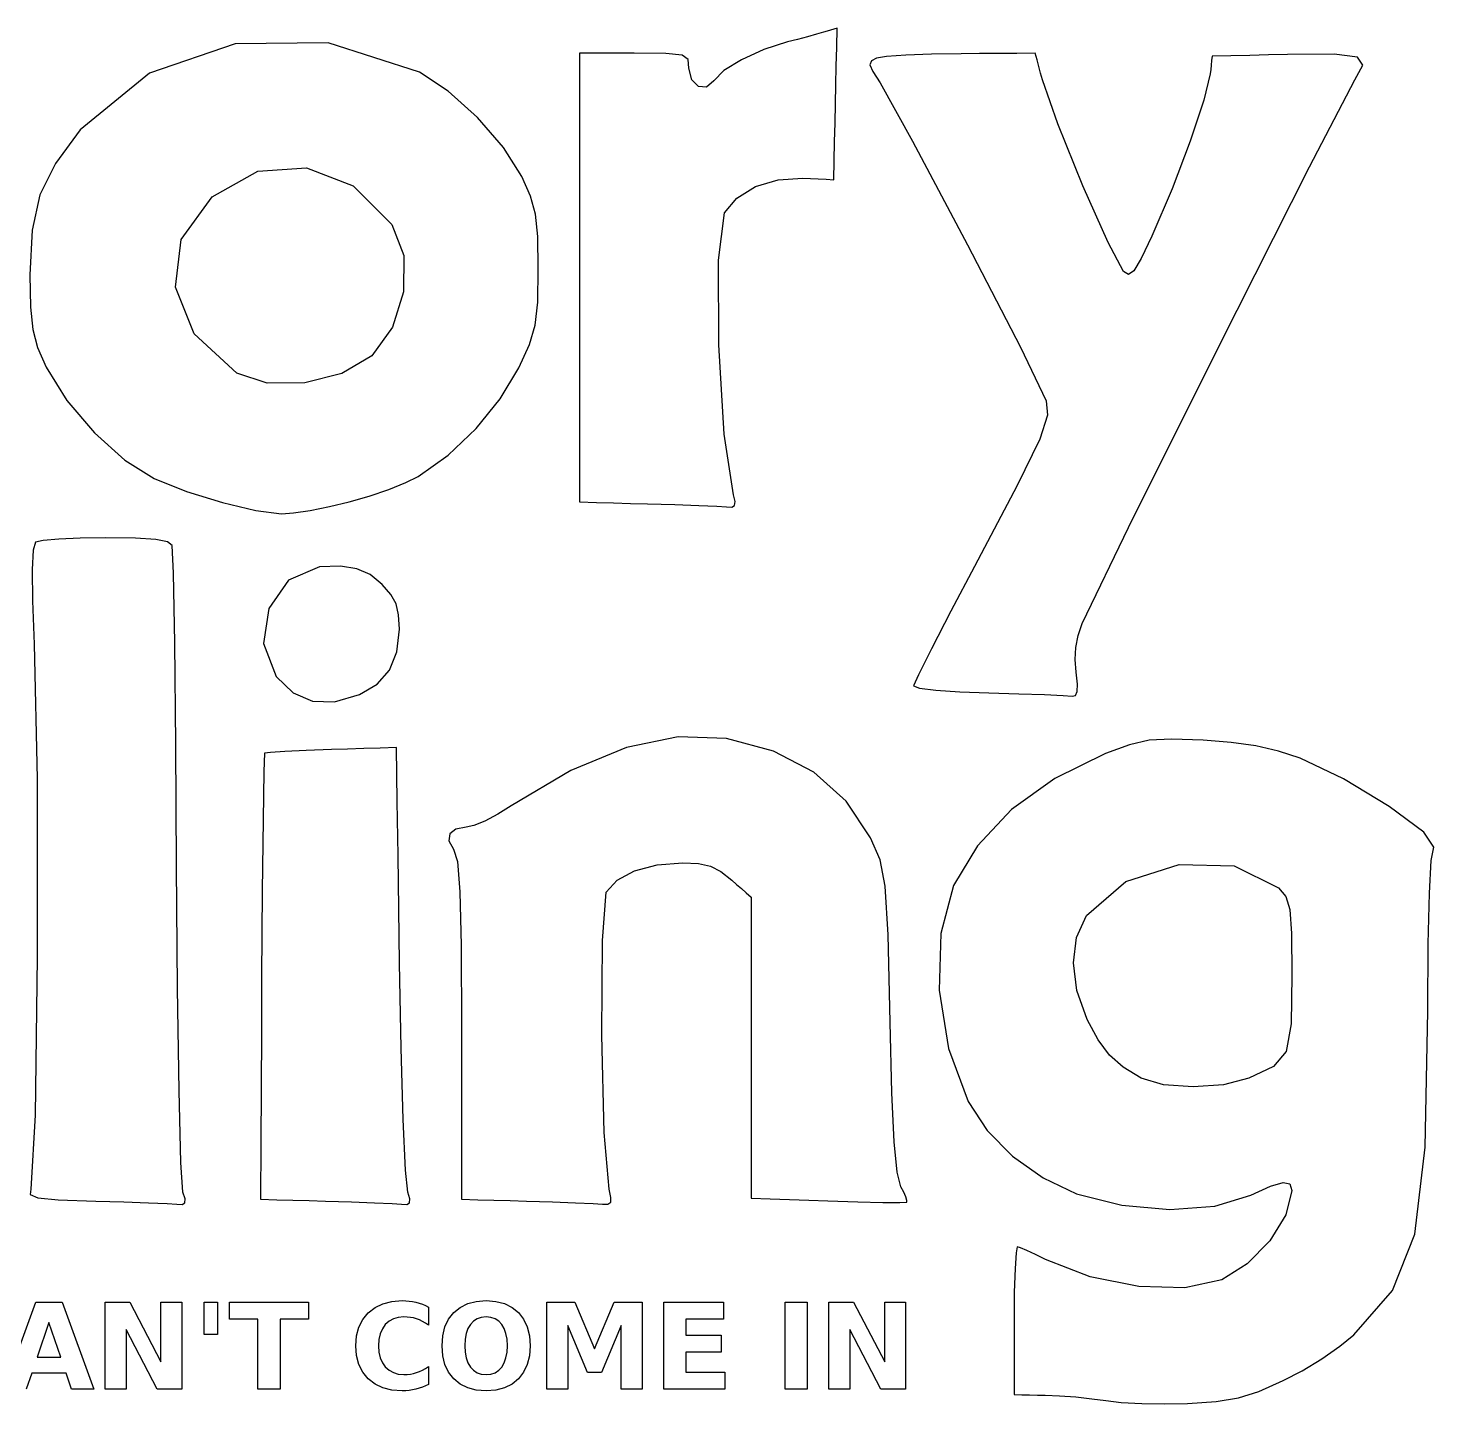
# Model space of a CAD drawing. Extents: x -60 to 54, y -31 to 36.
# Drawn here: x -9.3 to 53.6, y -31 to 30.6 of the extents above; entities that cross this region are included whole.
import ezdxf

# ---------------------------------------------------------------- set-up
doc = ezdxf.new("R2010")
doc.units = 0
for name, color, linetype in [('g', 7, 'CONTINUOUS'), ('i', 7, 'CONTINUOUS'), ('l2', 7, 'CONTINUOUS'), ('n', 7, 'CONTINUOUS'), ('o', 7, 'CONTINUOUS'), ('r', 7, 'CONTINUOUS'), ('text', 7, 'CONTINUOUS'), ('y', 7, 'CONTINUOUS')]:
    doc.layers.add(name, color=color, linetype=linetype)

msp = doc.modelspace()

# ---------------------------------------------------------------- linework, layer by layer
at = {"layer": 'g', "color": 7}
for p, q in [((41.895812, -1.25442), (40.898896, -1.30942)), ((43.312689, -1.30602), (41.895812, -1.25442)), ((40.017471, -1.51292), (38.947064, -1.90681)), ((40.898896, -1.30942), (40.017471, -1.51292)), ((44.565831, -1.40462), (43.312689, -1.30602)), ((45.672112, -1.56568), (44.565831, -1.40462)), ((46.686726, -1.79952), (45.672112, -1.56568)), ((47.664868, -2.11641), (46.686726, -1.79952)), ((38.947064, -1.90681), (36.677842, -3.02309)), ((49.601339, -3.03259), (47.664868, -2.11641)), ((36.677842, -3.02309), (34.743902, -4.41572)), ((51.645301, -4.26941), (49.601339, -3.03259)), ((53.194065, -5.42546), (51.645301, -4.26941)), ((34.743902, -4.41572), (33.209699, -6.02881)), ((53.644936, -6.09933), (53.194065, -5.42546)), ((33.209699, -6.02881), (32.139684, -7.80653)), ((53.529511, -6.6878), (53.644936, -6.09933)), ((39.85558, -7.63841), (42.243217, -6.86982)), ((42.243217, -6.86982), (44.706032, -6.93602)), ((53.444081, -8.15059), (53.529511, -6.6878)), ((44.706032, -6.93602), (46.692114, -7.91688)), ((32.139684, -7.80653), (31.569295, -9.96612)), ((38.095032, -9.16185), (39.85558, -7.63841)), ((46.692114, -7.91688), (47.019988, -8.30698)), ((53.391051, -10.42267), (53.444081, -8.15059)), ((47.019988, -8.30698), (47.198532, -8.89187)), ((37.649478, -10.1419), (38.095032, -9.16185)), ((47.198532, -8.89187), (47.272692, -9.9668)), ((31.569295, -9.96612), (31.501635, -12.50341)), ((47.272692, -9.9668), (47.287422, -11.827)), ((37.506069, -11.27685), (37.649478, -10.1419)), ((53.372841, -13.43899), (53.391051, -10.42267)), ((37.664478, -12.51539), (37.506069, -11.27685)), ((47.287422, -11.827), (47.251282, -14.00988)), ((31.501635, -12.50341), (31.916109, -15.11281)), ((38.124382, -13.80622), (37.664478, -12.51539)), ((38.610939, -14.72809), (38.124382, -13.80622)), ((53.259785, -19.52236), (53.372841, -13.43899)), ((47.251282, -14.00988), (47.031104, -15.23793)), ((39.120346, -15.41265), (38.610939, -14.72809)), ((31.916109, -15.11281), (32.792127, -17.48871)), ((39.73596, -15.95047), (39.120346, -15.41265)), ((47.031104, -15.23793), (46.459229, -15.91427)), ((40.541139, -16.4321), (39.73596, -15.95047)), ((46.459229, -15.91427), (45.368003, -16.442)), ((40.541132, -16.432), (40.541131, -16.43203)), ((40.541131, -16.43203), (40.541131, -16.43207)), ((40.541131, -16.43207), (40.541139, -16.4321)), ((40.541133, -16.43196), (40.541132, -16.432)), ((41.548224, -16.7321), (40.541133, -16.43196)), ((42.863917, -16.83417), (41.548224, -16.7321)), ((44.224935, -16.73767), (42.863917, -16.83417)), ((45.368003, -16.442), (44.224935, -16.73767)), ((32.792127, -17.48871), (33.642774, -18.77595)), ((33.642774, -18.77595), (34.787836, -19.93671)), ((34.787836, -19.93671), (36.148583, -20.90413)), ((52.795893, -23.41875), (53.259785, -19.52236)), ((36.148583, -20.90413), (37.646286, -21.61134)), ((45.45273, -21.67744), (46.331701, -21.27777)), ((46.331701, -21.27777), (46.896566, -21.11259)), ((46.896566, -21.11259), (47.198187, -21.17589)), ((47.198187, -21.17589), (47.287427, -21.46175)), ((37.646286, -21.61134), (39.682704, -22.12866)), ((43.840131, -22.16387), (45.45273, -21.67744)), ((47.287427, -21.46175), (47.013783, -22.55252)), ((39.682704, -22.12866), (41.832054, -22.31356)), ((41.832054, -22.31356), (43.840131, -22.16387)), ((47.013783, -22.55252), (46.295945, -23.71539)), ((46.295945, -23.71539), (45.288557, -24.75311)), ((51.794078, -25.94842), (52.795893, -23.41875)), ((34.939383, -24.25353), (34.893963, -24.96408)), ((34.994843, -23.99256), (34.939383, -24.25353)), ((35.138198, -24.03746), (34.994843, -23.99256)), ((35.422937, -24.15982), (35.138198, -24.03746)), ((35.807822, -24.3409), (35.422937, -24.15982)), ((36.251614, -24.56204), (35.807822, -24.3409)), ((34.893963, -24.96408), (34.863273, -26.01569)), ((38.262828, -25.3384), (36.251614, -24.56204)), ((45.288557, -24.75311), (44.146262, -25.46841)), ((40.438297, -25.76998), (38.262828, -25.3384)), ((42.494087, -25.82418), (40.438297, -25.76998)), ((44.146262, -25.46841), (42.494087, -25.82418)), ((34.863273, -26.01569), (34.852003, -27.29985)), ((50.06725, -27.93161), (51.794078, -25.94842)), ((34.852003, -27.29985), (34.852003, -28.12667)), ((34.852003, -28.12667), (34.852003, -28.9535)), ((49.438206, -28.44312), (50.06725, -27.93161)), ((48.631987, -29.00024), (49.438206, -28.44312)), ((34.852003, -28.9535), (34.852003, -29.78032)), ((46.903294, -29.98217), (47.75241, -29.53568)), ((47.75241, -29.53568), (48.631987, -29.00024)), ((34.852003, -29.78032), (34.852003, -30.60714)), ((45.815912, -30.46321), (46.90329, -29.98299)), ((46.90329, -29.98301), (46.903294, -29.98217)), ((46.90329, -29.98299), (46.90329, -29.983)), ((46.90329, -29.983), (46.90329, -29.983)), ((46.90329, -29.983), (46.90329, -29.98301)), ((34.852003, -30.60714), (35.199269, -30.61314)), ((35.199269, -30.61314), (35.546534, -30.61914)), ((35.546534, -30.61914), (35.8938, -30.62514)), ((35.8938, -30.62514), (36.241066, -30.63114)), ((36.241066, -30.63114), (36.884799, -30.65784)), ((36.884799, -30.65784), (37.610698, -30.71324)), ((37.610698, -30.71324), (38.329776, -30.78924)), ((38.329776, -30.78924), (38.953045, -30.87784)), ((43.904597, -30.91814), (44.892991, -30.75669)), ((44.892991, -30.75669), (45.815912, -30.46321)), ((38.953045, -30.87784), (39.651731, -30.95674)), ((39.651731, -30.95674), (40.576151, -31.00654)), ((40.576151, -31.00654), (41.605957, -31.02304)), ((41.605957, -31.02304), (42.6208, -31.00224)), ((42.6208, -31.00224), (43.904597, -30.91814))]:
    msp.add_line(p, q, dxfattribs=at)
at = {"layer": 'i', "color": 7}
for p, q in [((3.763465, 6.45321), (2.377656, 5.86)), ((4.703755, 6.47901), (3.763465, 6.45321)), ((5.428708, 6.37108), (4.703755, 6.47901)), ((6.020659, 6.10606), (5.428708, 6.37108)), ((2.377656, 5.86), (1.488713, 4.58802)), ((6.561942, 5.66064), (6.020659, 6.10606)), ((6.949083, 5.22289), (6.561942, 5.66064)), ((7.18535, 4.80058), (6.949083, 5.22289)), ((1.488713, 4.58802), (1.250188, 3.02356)), ((7.303263, 4.30988), (7.18535, 4.80058)), ((7.335341, 3.66696), (7.303263, 4.30988)), ((7.227425, 2.65089), (7.335341, 3.66696)), ((1.250188, 3.02356), (1.815635, 1.55292)), ((6.898331, 1.83194), (7.227425, 2.65089)), ((1.815635, 1.55292), (2.579601, 0.82062)), ((6.340042, 1.19698), (6.898331, 1.83194)), ((2.579601, 0.82062), (3.447996, 0.44156)), ((4.432438, 0.41316), (5.54454, 0.73288)), ((5.54454, 0.73288), (6.340042, 1.19698)), ((3.447996, 0.44156), (4.432438, 0.41316)), ((1.563491, -1.85789), (1.303137, -1.89439)), ((2.21392, -1.81439), (1.563491, -1.85789)), ((3.156332, -1.76919), (2.21392, -1.81439)), ((4.292632, -1.72789), (3.156332, -1.76919)), ((5.020236, -1.70509), (4.292632, -1.72789)), ((5.74784, -1.68239), (5.020236, -1.70509)), ((6.475444, -1.65959), (5.74784, -1.68239)), ((7.203049, -1.63689), (6.475444, -1.65959)), ((7.23854, -4.05103), (7.203049, -1.63689)), ((1.303137, -1.89439), (1.268234, -2.70841)), ((1.268234, -2.70841), (1.231657, -4.86903)), ((7.274031, -6.46516), (7.23854, -4.05103)), ((1.231657, -4.86903), (1.197747, -8.04745)), ((7.309521, -8.8793), (7.274031, -6.46516)), ((1.197747, -8.04745), (1.170845, -11.91486)), ((7.345012, -11.29343), (7.309521, -8.8793)), ((7.417464, -15.08986), (7.345012, -11.29343)), ((1.170845, -11.91486), (1.157542, -14.40111)), ((1.157542, -14.40111), (1.144239, -16.88736)), ((7.509789, -18.28823), (7.417464, -15.08986)), ((1.144239, -16.88736), (1.130936, -19.37361)), ((7.610122, -20.55217), (7.509789, -18.28823)), ((1.130936, -19.37361), (1.117633, -21.85986)), ((7.706599, -21.54528), (7.610122, -20.55217)), ((1.117633, -21.85986), (1.845237, -21.88086)), ((1.845237, -21.88086), (2.572841, -21.90176)), ((2.572841, -21.90176), (3.300445, -21.92276)), ((3.300445, -21.92276), (4.028049, -21.94366)), ((4.028049, -21.94366), (5.19708, -21.98066)), ((5.19708, -21.98066), (6.228608, -22.01946)), ((6.228608, -22.01946), (7.010931, -22.05546)), ((7.672346, -22.08806), (7.789962, -22.01566)), ((7.797332, -21.84253), (7.706598, -21.54484)), ((7.706598, -21.54484), (7.706598, -21.54485)), ((7.706598, -21.54485), (7.706598, -21.54486)), ((7.706598, -21.54486), (7.706598, -21.54486)), ((7.706598, -21.54486), (7.706599, -21.54528)), ((7.789962, -22.01566), (7.797332, -21.84253)), ((7.010931, -22.05546), (7.432345, -22.08406)), ((7.432345, -22.08406), (7.672346, -22.08806))]:
    msp.add_line(p, q, dxfattribs=at)
at = {"layer": 'l2', "color": 7}
for p, q in [((-8.946345, 7.55494), (-9.054444, 7.20145)), ((-8.614718, 7.63074), (-8.946345, 7.55494)), ((-7.914612, 7.69344), (-8.614718, 7.63074)), ((-6.94863, 7.73654), (-7.914612, 7.69344)), ((-5.819378, 7.75334), (-6.94863, 7.73654)), ((-4.473255, 7.73714), (-5.819378, 7.75334)), ((-3.569268, 7.67924), (-4.473255, 7.73714)), ((-3.043775, 7.5723), (-3.569268, 7.67924)), ((-2.833132, 7.40898), (-3.043775, 7.5723)), ((-9.054444, 7.20145), (-9.101034, 6.3307)), ((-2.77637, 6.16862), (-2.833132, 7.40898)), ((-9.101034, 6.3307), (-9.086265, 4.93207)), ((-2.720635, 3.04891), (-2.77637, 6.16862)), ((-9.086265, 4.93207), (-9.010287, 2.99493)), ((-9.010287, 2.99493), (-8.880196, -3.03767)), ((-2.672334, -1.47918), (-2.720635, 3.04891)), ((-2.637874, -6.94466), (-2.672334, -1.47918)), ((-8.880196, -3.03767), (-8.873496, -11.02526)), ((-2.596273, -12.42963), (-2.637874, -6.94466)), ((-8.873496, -11.02526), (-8.972615, -18.10255)), ((-2.528528, -17.01078), (-2.596273, -12.42963)), ((-2.444016, -20.20903), (-2.528528, -17.01078)), ((-8.972615, -18.10255), (-9.159972, -21.40427)), ((-2.352114, -21.54528), (-2.444016, -20.20903)), ((-9.159972, -21.40427), (-9.192946, -21.6524)), ((-9.192946, -21.6524), (-8.852586, -21.80011)), ((-8.852586, -21.80011), (-7.938314, -21.88451)), ((-7.938314, -21.88451), (-6.249555, -21.94271)), ((-6.249555, -21.94271), (-4.993767, -21.97981)), ((-4.993767, -21.97981), (-3.891191, -22.01871)), ((-3.891191, -22.01871), (-3.060864, -22.05481)), ((-2.38141, -22.08851), (-2.264407, -22.01651)), ((-2.258687, -21.84348), (-2.352114, -21.54528)), ((-2.264407, -22.01651), (-2.258687, -21.84348)), ((-3.060864, -22.05481), (-2.621819, -22.08351)), ((-2.621819, -22.08351), (-2.38141, -22.08851))]:
    msp.add_line(p, q, dxfattribs=at)
at = {"layer": 'n', "color": 7}
for p, q in [((19.813793, -1.15721), (17.49968, -1.63)), ((21.983846, -1.23111), (19.813793, -1.15721)), ((24.090133, -1.79626), (21.983846, -1.23111)), ((17.49968, -1.63), (15.016841, -2.6572)), ((25.886335, -2.74028), (24.090133, -1.79626)), ((15.016841, -2.6572), (12.340614, -4.2465)), ((27.340151, -4.04087), (25.886335, -2.74028)), ((12.340614, -4.2465), (11.740771, -4.61947)), ((28.41928, -5.67571), (27.340151, -4.04087)), ((11.161936, -4.9249), (10.670047, -5.13127)), ((11.740771, -4.61947), (11.161936, -4.9249)), ((9.593982, -5.495), (9.55461, -5.80619)), ((9.859112, -5.28447), (9.593982, -5.495)), ((10.331043, -5.20707), (9.859112, -5.28447)), ((10.670047, -5.13127), (10.331043, -5.20707)), ((9.55461, -5.80619), (9.759951, -6.18555)), ((9.759951, -6.18555), (9.93201, -6.74437)), ((28.851169, -6.65786), (28.41928, -5.67571)), ((9.93201, -6.74437), (10.040548, -8.09623)), ((17.867209, -7.16292), (18.872121, -6.89169)), ((18.872121, -6.89169), (20.02267, -6.79479)), ((20.02267, -6.79479), (20.726018, -6.82599)), ((20.726018, -6.82599), (21.261326, -6.94243)), ((29.086921, -7.84818), (28.851169, -6.65786)), ((17.08419, -7.57914), (17.867209, -7.16292)), ((21.261326, -6.94243), (21.725133, -7.17808)), ((21.725133, -7.17808), (22.213981, -7.56696)), ((10.040548, -8.09623), (10.097168, -10.50531)), ((16.426418, -10.27285), (16.599319, -8.11103)), ((16.599319, -8.11103), (17.08419, -7.57914)), ((22.213981, -7.56696), (22.429999, -7.76002)), ((22.429999, -7.76002), (22.646016, -7.95308)), ((22.646016, -7.95308), (22.862034, -8.14613)), ((22.862034, -8.14613), (23.078052, -8.33919)), ((29.208571, -10.01791), (29.086921, -7.84818)), ((23.078052, -8.33919), (23.078052, -10.024)), ((23.078052, -10.024), (23.078052, -11.70882)), ((29.298161, -13.93832), (29.208571, -10.01791)), ((10.097168, -10.50531), (10.113458, -14.23576)), ((16.401458, -14.51181), (16.426418, -10.27285)), ((23.078052, -11.70882), (23.078052, -13.39363)), ((23.078052, -13.39363), (23.078052, -15.07844)), ((10.113458, -14.23576), (10.113458, -16.14178)), ((29.379411, -17.09002), (29.298161, -13.93832)), ((16.506316, -18.87586), (16.401458, -14.51181)), ((23.078052, -15.07844), (23.078052, -16.76326)), ((10.113458, -16.14178), (10.113458, -18.04781)), ((23.078052, -16.76326), (23.078052, -18.44807)), ((29.481929, -19.28734), (29.379411, -17.09002)), ((10.113458, -18.04781), (10.113458, -19.95383)), ((16.722858, -21.41299), (16.506316, -18.87586)), ((23.078052, -18.44807), (23.078052, -20.13289)), ((29.61368, -20.65135), (29.481929, -19.28734)), ((10.113458, -19.95383), (10.113458, -21.85985)), ((23.078052, -20.13289), (23.078052, -21.8177)), ((29.782632, -21.30317), (29.61368, -20.65135)), ((29.911521, -21.54833), (29.782632, -21.30317)), ((10.113458, -21.85985), (10.841062, -21.88075)), ((10.841062, -21.88075), (11.568666, -21.90165)), ((11.568666, -21.90165), (12.29627, -21.92255)), ((12.29627, -21.92255), (13.023874, -21.94345)), ((13.023874, -21.94345), (14.192904, -21.98035)), ((14.192904, -21.98035), (15.224429, -22.01915)), ((15.224429, -22.01915), (16.006748, -22.05515)), ((16.673673, -22.08575), (16.794832, -21.99675)), ((16.722852, -21.4131), (16.722858, -21.41299)), ((16.806332, -21.78368), (16.722852, -21.41307)), ((16.722852, -21.41307), (16.722852, -21.41308)), ((16.722852, -21.41308), (16.722852, -21.41309)), ((16.722852, -21.41309), (16.722852, -21.4131)), ((16.794832, -21.99675), (16.806332, -21.78368)), ((23.078052, -21.8177), (23.937948, -21.8472)), ((23.937948, -21.8472), (24.797843, -21.8767)), ((24.797843, -21.8767), (25.657739, -21.9062)), ((25.657739, -21.9062), (26.517635, -21.9357)), ((26.517635, -21.9357), (27.860072, -21.9762)), ((27.860072, -21.9762), (28.972568, -21.9995)), ((28.972568, -21.9995), (29.73939, -22.0035)), ((29.73939, -22.0035), (30.044801, -21.9872)), ((30.003911, -21.75903), (29.911521, -21.54833)), ((30.051201, -21.9128), (30.003911, -21.75903)), ((30.044801, -21.9872), (30.051201, -21.9128)), ((16.006748, -22.05515), (16.428157, -22.08375)), ((16.428157, -22.08375), (16.673673, -22.08575))]:
    msp.add_line(p, q, dxfattribs=at)
at = {"layer": 'o', "color": 7}
for p, q in [((-0.015958, 29.87468), (-3.843087, 28.5538)), ((4.140733, 29.91428), (-0.015958, 29.87468)), ((8.233999, 28.60553), (4.140733, 29.91428)), ((-3.843087, 28.5538), (-6.947666, 26.01855)), ((9.517766, 27.75876), (8.233999, 28.60553)), ((10.830236, 26.57463), (9.517766, 27.75876)), ((11.991955, 25.23609), (10.830236, 26.57463)), ((-6.947666, 26.01855), (-8.063793, 24.52133)), ((12.823469, 23.92613), (11.991955, 25.23609)), ((-8.063793, 24.52133), (-8.753528, 23.10763)), ((-1.041921, 23.03001), (0.999569, 24.17733)), ((0.999569, 24.17733), (3.183288, 24.32675)), ((3.183288, 24.32675), (5.266036, 23.51597)), ((13.211078, 23.05459), (12.823469, 23.92613)), ((5.266036, 23.51597), (7.004612, 21.7827)), ((-8.753528, 23.10763), (-9.103696, 21.52747)), ((-2.433977, 21.10528), (-1.041921, 23.03001)), ((13.431436, 22.24795), (13.211078, 23.05459)), ((13.530196, 21.24774), (13.431436, 22.24795)), ((-9.103696, 21.52747), (-9.201124, 19.53088)), ((7.004612, 21.7827), (7.528845, 20.39491)), ((-2.68986, 18.97115), (-2.433977, 21.10528)), ((13.552996, 19.79551), (13.530196, 21.24774)), ((7.528845, 20.39491), (7.524315, 18.77096)), ((-9.201124, 19.53088), (-9.178357, 18.0778)), ((13.530576, 18.30107), (13.552996, 19.79551)), ((-1.846469, 16.89223), (-2.68986, 18.97115)), ((7.524315, 18.77096), (7.033041, 17.18305)), ((13.420774, 17.28206), (13.530576, 18.30107)), ((-9.178357, 18.0778), (-9.079426, 17.07721)), ((-9.079426, 17.07721), (-8.858383, 16.26944)), ((7.033041, 17.18305), (6.097039, 15.90335)), ((13.159894, 16.41424), (13.420774, 17.28206)), ((0.059299, 15.13312), (-1.846469, 16.89223)), ((12.684237, 15.37338), (13.159894, 16.41424)), ((-8.858383, 16.26944), (-8.469282, 15.39481)), ((6.097039, 15.90335), (4.761542, 15.11314)), ((-8.469282, 15.39481), (-7.546257, 13.90417)), ((1.422416, 14.68712), (0.059299, 15.13312)), ((4.761542, 15.11314), (3.096582, 14.69412)), ((11.851704, 13.98247), (12.684237, 15.37338)), ((3.096582, 14.69412), (1.422416, 14.68712)), ((-7.546257, 13.90417), (-6.319659, 12.4588)), ((10.768279, 12.64773), (11.851704, 13.98247)), ((9.516905, 11.45884), (10.768279, 12.64773)), ((-6.319659, 12.4588), (-4.960343, 11.23506)), ((8.180528, 10.50543), (9.516905, 11.45884)), ((-4.960343, 11.23506), (-3.639168, 10.4093)), ((-3.639168, 10.4093), (-2.189319, 9.83426)), ((6.86156, 9.92419), (7.627999, 10.23109)), ((7.627999, 10.23109), (8.180528, 10.50543)), ((-2.189319, 9.83426), (-0.589077, 9.33328)), ((5.092288, 9.36271), (5.982546, 9.62223)), ((5.982546, 9.62223), (6.86156, 9.92419)), ((-0.589077, 9.33328), (0.910907, 8.97579)), ((0.910907, 8.97579), (2.059981, 8.83118)), ((2.059981, 8.83118), (2.590791, 8.86808)), ((2.590791, 8.86808), (3.339443, 8.98063)), ((3.339443, 8.98063), (4.206439, 9.15133)), ((4.206439, 9.15133), (5.092288, 9.36271))]:
    msp.add_line(p, q, dxfattribs=at)
at = {"layer": 'r', "color": 7}
for p, q in [((26.012885, 30.30303), (25.602787, 30.19036)), ((26.327344, 30.39413), (26.012885, 30.30303)), ((26.47821, 30.43993), (26.327344, 30.39413)), ((26.629076, 30.48573), (26.47821, 30.43993)), ((26.779942, 30.53153), (26.629076, 30.48573)), ((26.930808, 30.57733), (26.779942, 30.53153)), ((26.912238, 29.72864), (26.930808, 30.57733)), ((23.654518, 29.61763), (22.653924, 29.16332)), ((24.708186, 29.95769), (23.654518, 29.61763)), ((25.150177, 30.07047), (24.708186, 29.95769)), ((25.602787, 30.19036), (25.150177, 30.07047)), ((26.893658, 28.87995), (26.912238, 29.72864)), ((16.016976, 29.45325), (15.405127, 29.45326)), ((15.405127, 29.45326), (15.405127, 26.94168)), ((16.628825, 29.45324), (16.016976, 29.45325)), ((17.240674, 29.45323), (16.628825, 29.45324)), ((17.852523, 29.45322), (17.240674, 29.45323)), ((19.265272, 29.44252), (17.852523, 29.45322)), ((19.992082, 29.36892), (19.265272, 29.44252)), ((20.260961, 29.17001), (19.992082, 29.36892)), ((20.299921, 28.78339), (20.260961, 29.17001)), ((22.653924, 29.16332), (21.854714, 28.67265)), ((20.42294, 28.26533), (20.299921, 28.78339)), ((21.854714, 28.67265), (21.405197, 28.22347)), ((26.875088, 28.03126), (26.893658, 28.87995)), ((20.720079, 27.96289), (20.42294, 28.26533)), ((21.083457, 27.93069), (20.720079, 27.96289)), ((21.405197, 28.22347), (21.083457, 27.93069)), ((26.856508, 27.18257), (26.875088, 28.03126)), ((26.837938, 26.33388), (26.856508, 27.18257)), ((15.405127, 26.94168), (15.405127, 24.43009)), ((26.819358, 25.48519), (26.837938, 26.33388)), ((26.800788, 24.6365), (26.819358, 25.48519)), ((26.782218, 23.78781), (26.800788, 24.6365)), ((15.405127, 24.43009), (15.405127, 21.91851)), ((22.442259, 22.9696), (23.273077, 23.47845)), ((23.273077, 23.47845), (24.285934, 23.78941)), ((24.285934, 23.78941), (25.390229, 23.86221)), ((25.390229, 23.86221), (25.738226, 23.84361)), ((25.738226, 23.84361), (26.086224, 23.82501)), ((26.086224, 23.82501), (26.434221, 23.80641)), ((26.434221, 23.80641), (26.782218, 23.78781)), ((21.884079, 22.30315), (22.442259, 22.9696)), ((21.618476, 20.18668), (21.884079, 22.30315)), ((15.405127, 21.91851), (15.405127, 19.40692)), ((21.629806, 16.39168), (21.618476, 20.18668)), ((15.405127, 19.40692), (15.405127, 16.89534)), ((15.405127, 16.89534), (15.405127, 14.38376)), ((21.870319, 12.39552), (21.629806, 16.39168)), ((15.405127, 14.38376), (15.405127, 11.87217)), ((22.292258, 9.67555), (21.870319, 12.39552)), ((15.405127, 11.87217), (15.405127, 9.36059)), ((22.292256, 9.67545), (22.292258, 9.67555)), ((22.292258, 9.67543), (22.292256, 9.67545)), ((22.292259, 9.67541), (22.292258, 9.67543)), ((22.29226, 9.67539), (22.292259, 9.67541)), ((22.3635, 9.38221), (22.29226, 9.67539)), ((15.405127, 9.36059), (16.165804, 9.33979)), ((16.165804, 9.33979), (16.926482, 9.31899)), ((16.926482, 9.31899), (17.687159, 9.29819)), ((17.687159, 9.29819), (18.447836, 9.27739)), ((18.447836, 9.27739), (19.668232, 9.24059)), ((19.668232, 9.24059), (20.741825, 9.20189)), ((20.741825, 9.20189), (21.55257, 9.16589)), ((21.55257, 9.16589), (21.984423, 9.13719)), ((21.984423, 9.13719), (22.221703, 9.13419)), ((22.221703, 9.13419), (22.34402, 9.20889)), ((22.34402, 9.20889), (22.3635, 9.38221))]:
    msp.add_line(p, q, dxfattribs=at)
at = {"layer": 'text', "color": 7}
for p, q in [((7.004194, -26.43375), (7.45838, -26.39965)), ((7.45838, -26.39965), (7.617321, -26.40465)), ((7.617321, -26.40465), (7.773051, -26.41835)), ((7.773051, -26.41835), (7.92557, -26.44115)), ((10.780086, -26.4329), (11.216451, -26.3993)), ((11.216451, -26.3993), (11.65378, -26.4329)), ((-10.361002, -30.3622), (-8.940486, -26.46969)), ((-8.940486, -26.46969), (-7.761433, -26.46969)), ((-7.761433, -26.46969), (-6.340917, -30.3622)), ((-5.834876, -26.46969), (-4.730316, -26.46969)), ((-5.834876, -30.3622), (-5.834876, -26.46969)), ((-4.730316, -26.46969), (-3.335487, -29.13944)), ((-3.335487, -29.13944), (-3.335487, -26.46969)), ((-3.335487, -26.46969), (-2.397895, -26.46969)), ((-2.397895, -26.46969), (-2.397895, -30.3622)), ((-1.408929, -27.91667), (-1.408929, -26.46969)), ((-1.408929, -26.46969), (-0.800137, -26.46969)), ((-0.800137, -26.46969), (-0.800137, -27.91667)), ((-0.270974, -26.46969), (3.263618, -26.46969)), ((-0.270974, -27.22838), (-0.270974, -26.46969)), ((3.263618, -26.46969), (3.263618, -27.22838)), ((5.695257, -27.24018), (5.940252, -26.94459)), ((5.940252, -26.94459), (6.245129, -26.7062)), ((6.245129, -26.7062), (6.599777, -26.53592)), ((6.599777, -26.53592), (7.004194, -26.43375)), ((7.92557, -26.44115), (8.074878, -26.47305)), ((8.074878, -26.47305), (8.221136, -26.51395)), ((8.221136, -26.51395), (8.364504, -26.56365)), ((8.364504, -26.56365), (8.504983, -26.62215)), ((8.504983, -26.62215), (8.642571, -26.68945)), ((8.642571, -26.68945), (8.642571, -26.89085)), ((8.642571, -26.89085), (8.642571, -27.09226)), ((9.538419, -27.23052), (9.767679, -26.9364)), ((9.767679, -26.9364), (10.0557, -26.70143)), ((10.0557, -26.70143), (10.393168, -26.5336)), ((10.393168, -26.5336), (10.780086, -26.4329)), ((11.65378, -26.4329), (12.041019, -26.5336)), ((12.041019, -26.5336), (12.378166, -26.70143)), ((12.378166, -26.70143), (12.665223, -26.9364)), ((12.665223, -26.9364), (12.894484, -27.23052)), ((13.934184, -26.46969), (15.192868, -26.46969)), ((13.934184, -30.3622), (13.934184, -26.46969)), ((15.192868, -26.46969), (16.066242, -28.55283)), ((16.066242, -28.55283), (16.944753, -26.46969)), ((16.944753, -26.46969), (18.200869, -26.46969)), ((18.200869, -26.46969), (18.200869, -30.3622)), ((19.174425, -26.46969), (21.843351, -26.46969)), ((19.174425, -30.3622), (19.174425, -26.46969)), ((21.843351, -26.46969), (21.843351, -27.22838)), ((24.599613, -26.46969), (25.588579, -26.46969)), ((24.599613, -30.3622), (24.599613, -26.46969)), ((25.588579, -26.46969), (25.588579, -30.3622)), ((26.562134, -26.46969), (27.666694, -26.46969)), ((26.562134, -30.3622), (26.562134, -26.46969)), ((27.666694, -26.46969), (29.061522, -29.13944)), ((29.061522, -29.13944), (29.061522, -26.46969)), ((29.061522, -26.46969), (29.999114, -26.46969)), ((29.999114, -26.46969), (29.999114, -30.3622)), ((-8.349675, -27.3822), (-8.876268, -28.93086)), ((-7.825651, -28.93086), (-8.349675, -27.3822)), ((1.003123, -27.22838), (-0.270974, -27.22838)), ((1.003123, -30.3622), (1.003123, -27.22838)), ((3.263618, -27.22838), (1.99209, -27.22838)), ((1.99209, -27.22838), (1.99209, -30.3622)), ((5.415264, -27.978), (5.520262, -27.58465)), ((5.520262, -27.58465), (5.695257, -27.24018)), ((6.573126, -27.65943), (6.478404, -27.88039)), ((6.705737, -27.47106), (6.573126, -27.65943)), ((6.871421, -27.3205), (6.705737, -27.47106)), ((7.065362, -27.21296), (6.871421, -27.3205)), ((7.287558, -27.14846), (7.065362, -27.21296)), ((7.538011, -27.12696), (7.287558, -27.14846)), ((7.683948, -27.13296), (7.538011, -27.12696)), ((7.826352, -27.14956), (7.683948, -27.13296)), ((7.965225, -27.17726), (7.826352, -27.14956)), ((8.100566, -27.21606), (7.965225, -27.17726)), ((8.234622, -27.26676), (8.100566, -27.21606)), ((8.369642, -27.33016), (8.234622, -27.26676)), ((8.505625, -27.40626), (8.369642, -27.33016)), ((8.642571, -27.49506), (8.505625, -27.40626)), ((8.642571, -27.09226), (8.642571, -27.29366)), ((8.642571, -27.29366), (8.642571, -27.49506)), ((9.276407, -27.97226), (9.374661, -27.57581)), ((9.374661, -27.57581), (9.538419, -27.23052)), ((10.406173, -27.65244), (10.328303, -27.87372)), ((10.515184, -27.4657), (10.406173, -27.65244)), ((10.652451, -27.31742), (10.515184, -27.4657)), ((10.815085, -27.2115), (10.652451, -27.31742)), ((11.003085, -27.1479), (10.815085, -27.2115)), ((11.216451, -27.1267), (11.003085, -27.1479)), ((11.430941, -27.1479), (11.216451, -27.1267)), ((11.619744, -27.2115), (11.430941, -27.1479)), ((11.782859, -27.31742), (11.619744, -27.2115)), ((11.920287, -27.4657), (11.782859, -27.31742)), ((12.029298, -27.65244), (11.920287, -27.4657)), ((12.107158, -27.87372), (12.029298, -27.65244)), ((12.894484, -27.23052), (13.058241, -27.57581)), ((13.058241, -27.57581), (13.156491, -27.97226)), ((15.755424, -29.61395), (14.871775, -27.51517)), ((14.871775, -27.51517), (14.871775, -30.3622)), ((17.265846, -27.51517), (16.382198, -29.61395)), ((17.265846, -30.3622), (17.265846, -27.51517)), ((21.843351, -27.22838), (20.163391, -27.22838)), ((20.163391, -27.22838), (20.163391, -27.95317)), ((-3.502456, -30.3622), (-4.897284, -27.69245)), ((-4.897284, -27.69245), (-4.897284, -30.3622)), ((-0.800137, -27.91667), (-1.408929, -27.91667)), ((5.380265, -28.42024), (5.415264, -27.978)), ((6.42157, -28.13393), (6.402626, -28.42007)), ((6.478404, -27.88039), (6.42157, -28.13393)), ((9.243656, -28.41988), (9.276407, -27.97226)), ((10.281583, -28.12955), (10.266013, -28.41992)), ((10.328303, -27.87372), (10.281583, -28.12955)), ((12.153878, -28.12955), (12.107158, -27.87372)), ((12.169448, -28.41992), (12.153878, -28.12955)), ((13.156491, -27.97226), (13.189241, -28.41988)), ((20.163391, -27.95317), (21.743169, -27.95317)), ((21.743169, -27.95317), (21.743169, -28.71186)), ((28.894554, -30.3622), (27.499726, -27.69245)), ((27.499726, -27.69245), (27.499726, -30.3622)), ((-8.876268, -28.93086), (-7.825651, -28.93086)), ((5.415264, -28.86151), (5.380265, -28.42024)), ((5.520262, -29.25454), (5.415264, -28.86151)), ((6.402626, -28.42007), (6.42157, -28.70507)), ((6.42157, -28.70507), (6.478404, -28.9578)), ((9.276407, -28.86636), (9.243656, -28.41988)), ((9.374661, -29.262), (9.276407, -28.86636)), ((10.266013, -28.41992), (10.281583, -28.70916)), ((10.281583, -28.70916), (10.328303, -28.96417)), ((12.107158, -28.96417), (12.153878, -28.70916)), ((12.153878, -28.70916), (12.169448, -28.41992)), ((13.156491, -28.86636), (13.058241, -29.262)), ((13.189241, -28.41988), (13.156491, -28.86636)), ((21.743169, -28.71186), (20.163391, -28.71186)), ((20.163391, -28.71186), (20.163391, -29.60351)), ((5.695257, -29.59934), (5.520262, -29.25454)), ((6.478404, -28.9578), (6.573126, -29.17827)), ((6.573126, -29.17827), (6.705737, -29.36648)), ((6.705737, -29.36648), (6.871421, -29.51705)), ((6.871421, -29.51705), (7.065362, -29.62459)), ((8.100566, -29.62149), (8.234622, -29.57079)), ((8.234622, -29.57079), (8.369642, -29.50739)), ((8.369642, -29.50739), (8.505625, -29.43129)), ((8.505625, -29.43129), (8.642571, -29.34249)), ((8.642571, -29.34249), (8.642571, -29.54392)), ((8.642571, -29.54392), (8.642571, -29.74535)), ((9.538419, -29.6068), (9.374661, -29.262)), ((10.328303, -28.96417), (10.406173, -29.18497)), ((10.406173, -29.18497), (10.515184, -29.37154)), ((10.515184, -29.37154), (10.652451, -29.51983)), ((10.652451, -29.51983), (10.815085, -29.62575)), ((11.619744, -29.62575), (11.782859, -29.51983)), ((11.782859, -29.51983), (11.920287, -29.37154)), ((11.920287, -29.37154), (12.029298, -29.18497)), ((12.029298, -29.18497), (12.107158, -28.96417)), ((13.058241, -29.262), (12.894483, -29.6068)), ((-9.122867, -29.65304), (-9.366898, -30.3622)), ((-7.576483, -29.65304), (-9.122867, -29.65304)), ((-7.335021, -30.3622), (-7.576483, -29.65304)), ((5.940252, -29.89591), (5.695257, -29.59934)), ((6.245129, -30.13316), (5.940252, -29.89591)), ((6.599777, -30.30263), (6.245129, -30.13316)), ((7.065362, -29.62459), (7.287558, -29.68909)), ((7.287558, -29.68909), (7.538011, -29.71059)), ((7.538011, -29.71059), (7.683948, -29.70459)), ((7.683948, -29.70459), (7.826352, -29.68799)), ((7.826352, -29.68799), (7.965225, -29.66029)), ((7.965225, -29.66029), (8.100566, -29.62149)), ((8.642571, -30.14841), (8.504983, -30.21571)), ((8.642571, -29.74535), (8.642571, -29.94678)), ((8.642571, -29.94678), (8.642571, -30.14841)), ((9.767679, -29.90076), (9.538419, -29.6068)), ((10.0557, -30.13573), (9.767679, -29.90076)), ((10.393168, -30.30357), (10.0557, -30.13573)), ((10.815085, -29.62575), (11.003085, -29.68935)), ((11.003085, -29.68935), (11.216451, -29.71055)), ((11.216451, -29.71055), (11.430941, -29.68935)), ((11.430941, -29.68935), (11.619744, -29.62575)), ((12.378166, -30.13573), (12.041018, -30.30357)), ((12.665223, -29.90076), (12.378166, -30.13573)), ((12.894483, -29.6068), (12.665223, -29.90076)), ((16.382198, -29.61395), (15.755424, -29.61395)), ((20.163391, -29.60351), (21.899864, -29.60351)), ((21.899864, -29.60351), (21.899864, -30.3622)), ((-6.340917, -30.3622), (-7.335021, -30.3622)), ((-4.897284, -30.3622), (-5.834876, -30.3622)), ((-2.397895, -30.3622), (-3.502456, -30.3622)), ((1.99209, -30.3622), (1.003123, -30.3622)), ((7.004194, -30.40431), (6.599777, -30.30263)), ((7.45838, -30.43821), (7.004194, -30.40431)), ((7.617321, -30.43321), (7.45838, -30.43821)), ((7.773051, -30.41951), (7.617321, -30.43321)), ((7.92557, -30.39671), (7.773051, -30.41951)), ((8.074878, -30.36481), (7.92557, -30.39671)), ((8.221136, -30.32391), (8.074878, -30.36481)), ((8.364504, -30.27421), (8.221136, -30.32391)), ((8.504983, -30.21571), (8.364504, -30.27421)), ((10.780086, -30.40427), (10.393168, -30.30357)), ((11.216451, -30.43787), (10.780086, -30.40427)), ((11.65378, -30.40427), (11.216451, -30.43787)), ((12.041018, -30.30357), (11.65378, -30.40427)), ((14.871775, -30.3622), (13.934184, -30.3622)), ((18.200869, -30.3622), (17.265846, -30.3622)), ((21.899864, -30.3622), (19.174425, -30.3622)), ((25.588579, -30.3622), (24.599613, -30.3622)), ((27.499726, -30.3622), (26.562134, -30.3622)), ((29.999114, -30.3622), (28.894554, -30.3622))]:
    msp.add_line(p, q, dxfattribs=at)
at = {"layer": 'y', "color": 7}
for p, q in [((28.462945, 29.10623), (28.401925, 28.93358)), ((28.699748, 29.23077), (28.462945, 29.10623)), ((29.141654, 29.30347), (28.699748, 29.23077)), ((30.002073, 29.36587), (29.141654, 29.30347)), ((31.156899, 29.41117), (30.002073, 29.36587)), ((32.482025, 29.43287), (31.156899, 29.41117)), ((33.311665, 29.43787), (32.482025, 29.43287)), ((34.141305, 29.44287), (33.311665, 29.43787)), ((34.970945, 29.44787), (34.141305, 29.44287)), ((35.800585, 29.45287), (34.970945, 29.44787)), ((35.880365, 29.15458), (35.800585, 29.45287)), ((35.960145, 28.85629), (35.880365, 29.15458)), ((43.69501, 29.12213), (43.67447, 28.9237)), ((43.71555, 29.32057), (43.69501, 29.12213)), ((44.558909, 29.33907), (43.71555, 29.32057)), ((45.402269, 29.35757), (44.558909, 29.33907)), ((46.245628, 29.37607), (45.402269, 29.35757)), ((47.088988, 29.39457), (46.245628, 29.37607)), ((49.180119, 29.40927), (47.088988, 29.39457)), ((50.232047, 29.27987), (49.180119, 29.40927)), ((50.465337, 28.9229), (50.232047, 29.27987)), ((28.401925, 28.93358), (28.527595, 28.63306)), ((28.527595, 28.63306), (28.850853, 28.12488)), ((36.039925, 28.55799), (35.960145, 28.85629)), ((36.119705, 28.2597), (36.039925, 28.55799)), ((43.63339, 28.52682), (43.35148, 27.35136)), ((43.65393, 28.72526), (43.63339, 28.52682)), ((43.67447, 28.9237), (43.65393, 28.72526)), ((50.100554, 28.25491), (50.465337, 28.9229)), ((28.850853, 28.12488), (30.311164, 25.51504)), ((36.810798, 26.28478), (36.119705, 28.2597)), ((48.075768, 24.36328), (50.100554, 28.25491)), ((43.35148, 27.35136), (42.739961, 25.52031)), ((37.932991, 23.52173), (36.810798, 26.28478)), ((30.311164, 25.51504), (32.773383, 20.86693)), ((42.739961, 25.52031), (41.922555, 23.37772)), ((44.035382, 16.35608), (48.075768, 24.36328)), ((39.057383, 20.98278), (37.932991, 23.52173)), ((41.922555, 23.37772), (41.022984, 21.26764)), ((32.773383, 20.86693), (35.135343, 16.28851)), ((39.755072, 19.68014), (39.057383, 20.98278)), ((41.022984, 21.26764), (40.544084, 20.25547)), ((40.544084, 20.25547), (40.220258, 19.7125)), ((39.980817, 19.55022), (39.755072, 19.68014)), ((40.220258, 19.7125), (39.980817, 19.55022)), ((35.135343, 16.28851), (36.294879, 13.88773)), ((39.976294, 8.2147), (44.035382, 16.35608)), ((36.294879, 13.88773), (36.354999, 13.25174)), ((36.354999, 13.25174), (35.999056, 12.17368)), ((35.999056, 12.17368), (34.986399, 10.09922)), ((34.986399, 10.09922), (33.07638, 6.47403)), ((37.895402, 3.92051), (39.976294, 8.2147)), ((33.07638, 6.47403), (32.019364, 4.46847)), ((32.019364, 4.46847), (31.15376, 2.79127)), ((37.713859, 3.38328), (37.895402, 3.92051)), ((37.609628, 2.84598), (37.713859, 3.38328)), ((31.15376, 2.79127), (30.568891, 1.61797)), ((37.581688, 2.30025), (37.609628, 2.84598)), ((37.629008, 1.7377), (37.581688, 2.30025)), ((30.568891, 1.61797), (30.354085, 1.12412)), ((37.628962, 1.7364), (37.629008, 1.7377)), ((37.628962, 1.73639), (37.628962, 1.7364)), ((37.628963, 1.73638), (37.628962, 1.73639)), ((37.628964, 1.73637), (37.628963, 1.73638)), ((37.690314, 1.20543), (37.628964, 1.73637)), ((30.354085, 1.12412), (30.62027, 1.02762)), ((30.62027, 1.02762), (31.345032, 0.93612)), ((31.345032, 0.93612), (32.41768, 0.86002)), ((32.41768, 0.86002), (33.727522, 0.80962)), ((33.727522, 0.80962), (35.06474, 0.77292)), ((35.06474, 0.77292), (36.211926, 0.73432)), ((36.211926, 0.73432), (37.047004, 0.69832)), ((37.047004, 0.69832), (37.4479, 0.66942)), ((37.4479, 0.66942), (37.604294, 0.69842)), ((37.604294, 0.69842), (37.683614, 0.86828)), ((37.683614, 0.86828), (37.690314, 1.20543))]:
    msp.add_line(p, q, dxfattribs=at)

doc.saveas('drawing.dxf')
